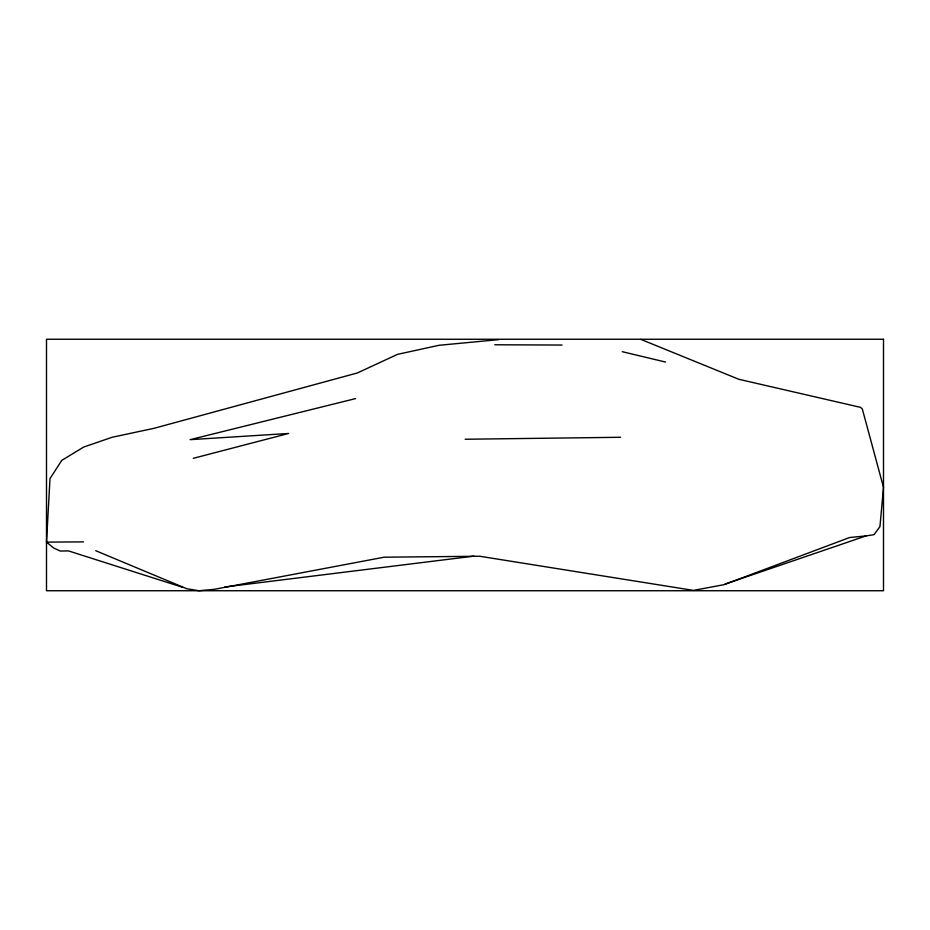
<?xml version="1.0" encoding="UTF-8"?>
<svg xmlns="http://www.w3.org/2000/svg" width="930" height="930" viewBox="0 0 930 930"><rect width="100%" height="100%" fill="white"/><g stroke="black" fill="none" stroke-linecap="round" stroke-linejoin="round"><path stroke-width="1.4" d="M182.071 587.121L68.436 550.897L60.311 551.048L53.696 548.037L46.5 542.132L49.999 478.625L61.775 460.362L83.712 447.051L112.193 437.251L153.915 428.346L357.422 372.942L397.505 354.365L438.995 345.297L498.445 339.659M725.04 584.121L866.016 535.924L874.049 534.657L879.954 526.589L883.5 487.332L862.342 409.049L860.61 407.375L738.804 379.277L640.91 339.404M193.312 458.316L288.614 433.473L190.127 439.658L355.597 398.586M224.769 586.993L473.916 556.14M866.016 535.924L849.602 537.528L723.959 584.679L693.466 590.399L479.694 556.245L384.148 557.198L214.109 589.364L198.939 590.736L186.721 588.725L95.697 550.688M46.5 542.132L83.549 541.876M465.186 439.251L620.624 437.274M494.772 344.774L562.069 345.053M622.263 351.691L665.589 362.072M883.5 339.264L46.5 339.264L46.5 590.736L883.5 590.736L883.5 339.264"/></g></svg>
